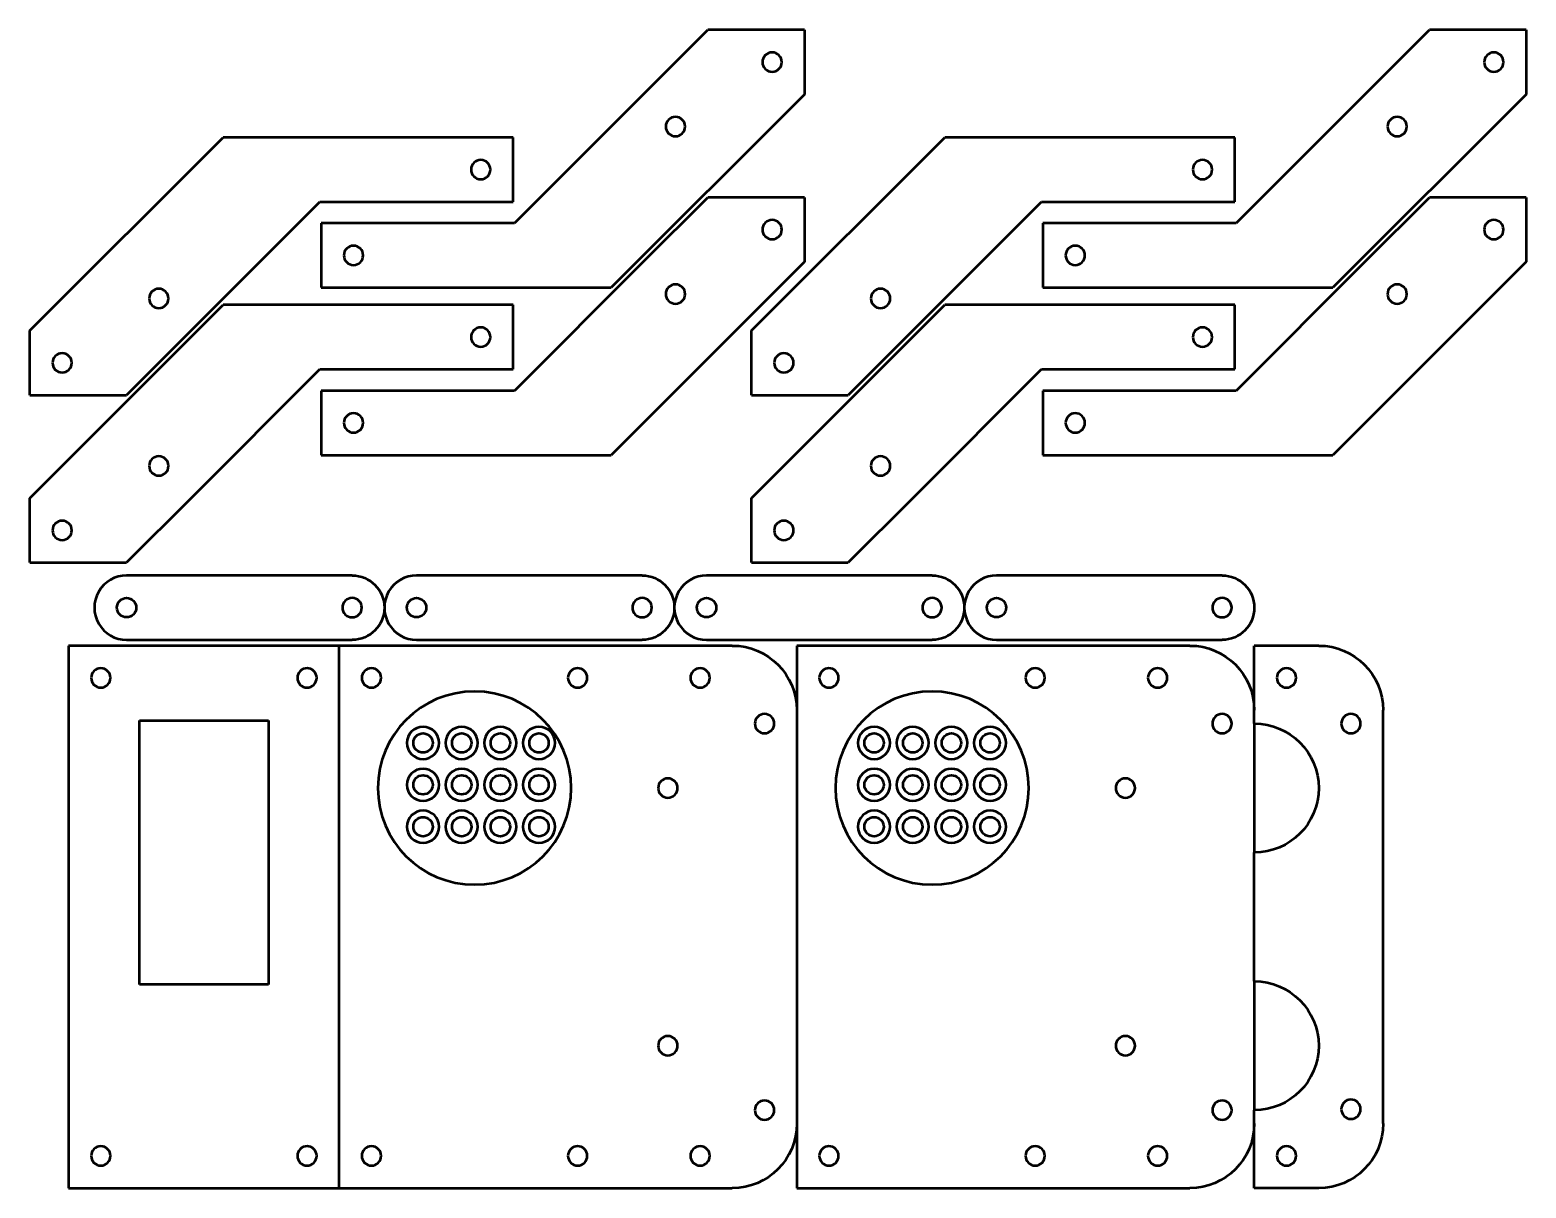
# Model space of a CAD drawing. Header units: millimetres. Extents: x 28 to 260, y 100 to 280.
import ezdxf

# ---------------------------------------------------------------- set-up
doc = ezdxf.new("R2010")
doc.units = ezdxf.units.MM
doc.header["$LTSCALE"] = 0.75
doc.layers.add('Visible', color=7, linetype='Continuous', lineweight=50)

msp = doc.modelspace()

# ---------------------------------------------------------------- linework, layer by layer
at = {"layer": 'Visible', "extrusion": (0, 1, 0)}
for p, q in [((123.0281, 270.19977), (133.0281, 280.19977)), ((148.0281, 280.19977), (133.0281, 280.19977)), ((148.0281, 280.19977), (148.0281, 270.19977)), ((235.0281, 270.19977), (245.0281, 280.19977)), ((260.0281, 280.19977), (245.0281, 280.19977)), ((260.0281, 280.19977), (260.0281, 270.19977)), ((123.0281, 270.19977), (103.0281, 250.19977)), ((148.0281, 270.19977), (118.0281, 240.19977)), ((235.0281, 270.19977), (215.0281, 250.19977)), ((260.0281, 270.19977), (230.0281, 240.19977)), ((27.850695, 233.515971), (57.850695, 263.515971)), ((102.850695, 263.515971), (57.850695, 263.515971)), ((102.850695, 253.515971), (102.850695, 263.515971)), ((139.850695, 233.515971), (169.850695, 263.515971)), ((214.850695, 263.515971), (169.850695, 263.515971)), ((214.850695, 253.515971), (214.850695, 263.515971)), ((52.850695, 233.515971), (72.850695, 253.515971)), ((72.850695, 253.515971), (102.850695, 253.515971)), ((123.0281, 244.19977), (133.0281, 254.19977)), ((148.0281, 254.19977), (133.0281, 254.19977)), ((148.0281, 254.19977), (148.0281, 244.19977)), ((164.850695, 233.515971), (184.850695, 253.515971)), ((184.850695, 253.515971), (214.850695, 253.515971)), ((235.0281, 244.19977), (245.0281, 254.19977)), ((260.0281, 254.19977), (245.0281, 254.19977)), ((260.0281, 254.19977), (260.0281, 244.19977)), ((103.0281, 250.19977), (73.0281, 250.19977)), ((73.0281, 250.19977), (73.0281, 240.19977)), ((215.0281, 250.19977), (185.0281, 250.19977)), ((185.0281, 250.19977), (185.0281, 240.19977)), ((123.0281, 244.19977), (103.0281, 224.19977)), ((148.0281, 244.19977), (118.0281, 214.19977)), ((235.0281, 244.19977), (215.0281, 224.19977)), ((260.0281, 244.19977), (230.0281, 214.19977)), ((73.0281, 240.19977), (118.0281, 240.19977)), ((185.0281, 240.19977), (230.0281, 240.19977)), ((27.850695, 207.515971), (57.850695, 237.515971)), ((102.850695, 237.515971), (57.850695, 237.515971)), ((102.850695, 227.515971), (102.850695, 237.515971)), ((139.850695, 207.515971), (169.850695, 237.515971)), ((214.850695, 237.515971), (169.850695, 237.515971)), ((214.850695, 227.515971), (214.850695, 237.515971)), ((27.850695, 223.515971), (27.850695, 233.515971)), ((52.850695, 233.515971), (42.850695, 223.515971)), ((139.850695, 223.515971), (139.850695, 233.515971)), ((164.850695, 233.515971), (154.850695, 223.515971)), ((52.850695, 207.515971), (72.850695, 227.515971)), ((72.850695, 227.515971), (102.850695, 227.515971)), ((164.850695, 207.515971), (184.850695, 227.515971)), ((184.850695, 227.515971), (214.850695, 227.515971)), ((27.850695, 223.515971), (42.850695, 223.515971)), ((103.0281, 224.19977), (73.0281, 224.19977)), ((73.0281, 224.19977), (73.0281, 214.19977)), ((139.850695, 223.515971), (154.850695, 223.515971)), ((215.0281, 224.19977), (185.0281, 224.19977)), ((185.0281, 224.19977), (185.0281, 214.19977)), ((73.0281, 214.19977), (118.0281, 214.19977)), ((185.0281, 214.19977), (230.0281, 214.19977)), ((27.850695, 197.515971), (27.850695, 207.515971)), ((52.850695, 207.515971), (42.850695, 197.515971)), ((139.850695, 197.515971), (139.850695, 207.515971)), ((164.850695, 207.515971), (154.850695, 197.515971)), ((27.850695, 197.515971), (42.850695, 197.515971)), ((139.850695, 197.515971), (154.850695, 197.515971)), ((77.850695, 195.515971), (42.8514, 195.515971)), ((122.850695, 195.515971), (87.8514, 195.515971)), ((167.850695, 195.515971), (132.8514, 195.515971)), ((212.850695, 195.515971), (177.8514, 195.515971)), ((33.850695, 184.615971), (33.850695, 100.415971)), ((75.850695, 184.615971), (33.850695, 184.615971)), ((42.850695, 185.515971), (77.850695, 185.515971)), ((136.850695, 184.615971), (75.850695, 184.615971)), ((75.850695, 100.415971), (75.850695, 184.615971)), ((87.850695, 185.515971), (122.850695, 185.515971)), ((132.850695, 185.515971), (167.850695, 185.515971)), ((207.850695, 184.615971), (146.850695, 184.615971)), ((146.850695, 184.615971), (146.850695, 100.415971)), ((177.850695, 185.515971), (212.850695, 185.515971)), ((227.850696, 184.615971), (217.850696, 184.615971)), ((217.850696, 172.515971), (217.850696, 184.615971)), ((146.850695, 174.615971), (146.850695, 110.415971)), ((237.850696, 110.415971), (237.850696, 174.615971)), ((44.850695, 132.015971), (44.850695, 173.015971)), ((44.850695, 173.015971), (64.850695, 173.015971)), ((64.850695, 173.015971), (64.850695, 132.015971)), ((217.850695, 172.515971), (217.850695, 152.515971)), ((217.850696, 132.51597), (217.850696, 152.515971)), ((217.850695, 132.51597), (217.850695, 112.51597)), ((64.850695, 132.015971), (44.850695, 132.015971)), ((217.850696, 100.415971), (217.850696, 112.51597)), ((33.850695, 100.415971), (75.850695, 100.415971)), ((75.850695, 100.415971), (136.850695, 100.415971)), ((146.850695, 100.415971), (207.850695, 100.415971)), ((227.850696, 100.415971), (217.850696, 100.415971))]:
    msp.add_line(p, q, dxfattribs=at)
at = {"layer": 'Visible', "extrusion": (1e-16, 0, -1)}
for centre, radius in [((-143.028098, 275.19977), 1.5), ((-255.028098, 275.19977), 1.5), ((-128.0281, 265.19977), 1.5), ((-240.0281, 265.19977), 1.5), ((-97.810231, 258.515971), 1.5), ((-209.810231, 258.515971), 1.5), ((-143.028098, 249.19977), 1.5), ((-255.028098, 249.19977), 1.5), ((-78.068564, 245.19977), 1.5), ((-190.068564, 245.19977), 1.5), ((-47.850695, 238.515971), 1.5), ((-128.0281, 239.19977), 1.5), ((-159.850695, 238.515971), 1.5), ((-240.0281, 239.19977), 1.5), ((-97.810231, 232.515971), 1.5), ((-209.810231, 232.515971), 1.5), ((-32.850697, 228.515971), 1.5), ((-144.850697, 228.515971), 1.5), ((-78.068564, 219.19977), 1.5), ((-190.068564, 219.19977), 1.5), ((-47.850695, 212.515971), 1.5), ((-159.850695, 212.515971), 1.5), ((-32.850697, 202.515971), 1.5), ((-144.850697, 202.515971), 1.5), ((-77.850695, 190.515971), 1.5), ((-122.850695, 190.515971), 1.5), ((-167.850695, 190.515971), 1.5), ((-212.850695, 190.515971), 1.5), ((-38.850695, 179.615971), 1.5), ((-70.850695, 179.615971), 1.5), ((-80.850695, 179.615971), 1.5), ((-112.850695, 179.615971), 1.5), ((-131.850696, 179.615971), 1.5), ((-151.850695, 179.615971), 1.5), ((-183.850695, 179.615971), 1.5), ((-202.850696, 179.615971), 1.5), ((-222.850696, 179.615971), 1.5), ((-96.850695, 162.515971), 15), ((-167.850695, 162.515971), 15), ((-88.850695, 169.515971), 2.5), ((-94.850695, 169.515971), 2.5), ((-100.850695, 169.515971), 2.5), ((-106.850695, 169.515971), 2.5), ((-141.850695, 172.515971), 1.5), ((-158.850695, 169.515971), 2.5), ((-164.850695, 169.515971), 2.5), ((-170.850695, 169.515971), 2.5), ((-176.850695, 169.515971), 2.5), ((-212.850695, 172.515971), 1.5), ((-232.850695, 172.515971), 1.5), ((-88.850695, 163.015971), 2.5), ((-94.850695, 163.015971), 2.5), ((-100.850695, 163.015971), 2.5), ((-106.850695, 163.015971), 2.5), ((-158.850695, 163.015971), 2.5), ((-164.850695, 163.015971), 2.5), ((-170.850695, 163.015971), 2.5), ((-176.850695, 163.015971), 2.5), ((-126.850695, 162.515971), 1.5), ((-197.850695, 162.515971), 1.5), ((-88.850695, 156.515971), 2.5), ((-94.850695, 156.515971), 2.5), ((-100.850695, 156.515971), 2.5), ((-106.850695, 156.515971), 2.5), ((-158.850695, 156.515971), 2.5), ((-164.850695, 156.515971), 2.5), ((-170.850695, 156.515971), 2.5), ((-176.850695, 156.515971), 2.5), ((-126.850695, 122.515971), 1.5), ((-197.850695, 122.515971), 1.5), ((-141.850695, 112.515971), 1.5), ((-212.850695, 112.515971), 1.5), ((-232.850696, 112.661173), 1.5), ((-38.850695, 105.415971), 1.5), ((-70.850695, 105.415971), 1.5), ((-80.850695, 105.415971), 1.5), ((-112.850695, 105.415971), 1.5), ((-131.850696, 105.415971), 1.5), ((-151.850695, 105.415971), 1.5), ((-183.850695, 105.415971), 1.5), ((-202.850696, 105.415971), 1.5), ((-222.850696, 105.415971), 1.5)]:
    msp.add_circle(centre, radius, dxfattribs=at)
at = {"layer": 'Visible'}
for centre in [(42.850695, 190.515971), (87.850695, 190.515971), (132.850695, 190.515971), (177.850695, 190.515971), (88.850695, 169.515971), (94.850695, 169.515971), (100.850695, 169.515971), (106.850695, 169.515971), (158.850695, 169.515971), (164.850695, 169.515971), (170.850695, 169.515971), (176.850695, 169.515971), (88.850695, 163.015971), (94.850695, 163.015971), (100.850695, 163.015971), (106.850695, 163.015971), (158.850695, 163.015971), (164.850695, 163.015971), (170.850695, 163.015971), (176.850695, 163.015971), (88.850695, 156.515971), (94.850695, 156.515971), (100.850695, 156.515971), (106.850695, 156.515971), (158.850695, 156.515971), (164.850695, 156.515971), (170.850695, 156.515971), (176.850695, 156.515971)]:
    msp.add_circle(centre, 1.5, dxfattribs=at)
for centre in [(42.850695, 190.515971), (87.850695, 190.515971), (132.850695, 190.515971), (177.850695, 190.515971)]:
    msp.add_arc(centre, 5, 89.991924, 270, dxfattribs=at)
at = {"layer": 'Visible', "extrusion": (1e-16, 0, -1)}
for centre, radius, start, end in [((-77.850695, 190.515971), 5, 90, 270), ((-122.850695, 190.515971), 5, 90, 270), ((-167.850695, 190.515971), 5, 90, 270), ((-212.850695, 190.515971), 5, 90, 270), ((-136.850695, 174.615971), 10, 90, 180), ((-207.850695, 174.615971), 10, 90, 180), ((-227.850696, 174.615971), 10, 90, 180), ((-217.850695, 162.515971), 10, 90.000004, 269.999996), ((-217.850695, 122.51597), 10, 90.000002, 269.999998), ((-136.850695, 110.415971), 10, 180, 270), ((-207.850695, 110.415971), 10, 180, 270), ((-227.850696, 110.415971), 10, 180, 270)]:
    msp.add_arc(centre, radius, start, end, dxfattribs=at)

doc.saveas('drawing.dxf')
